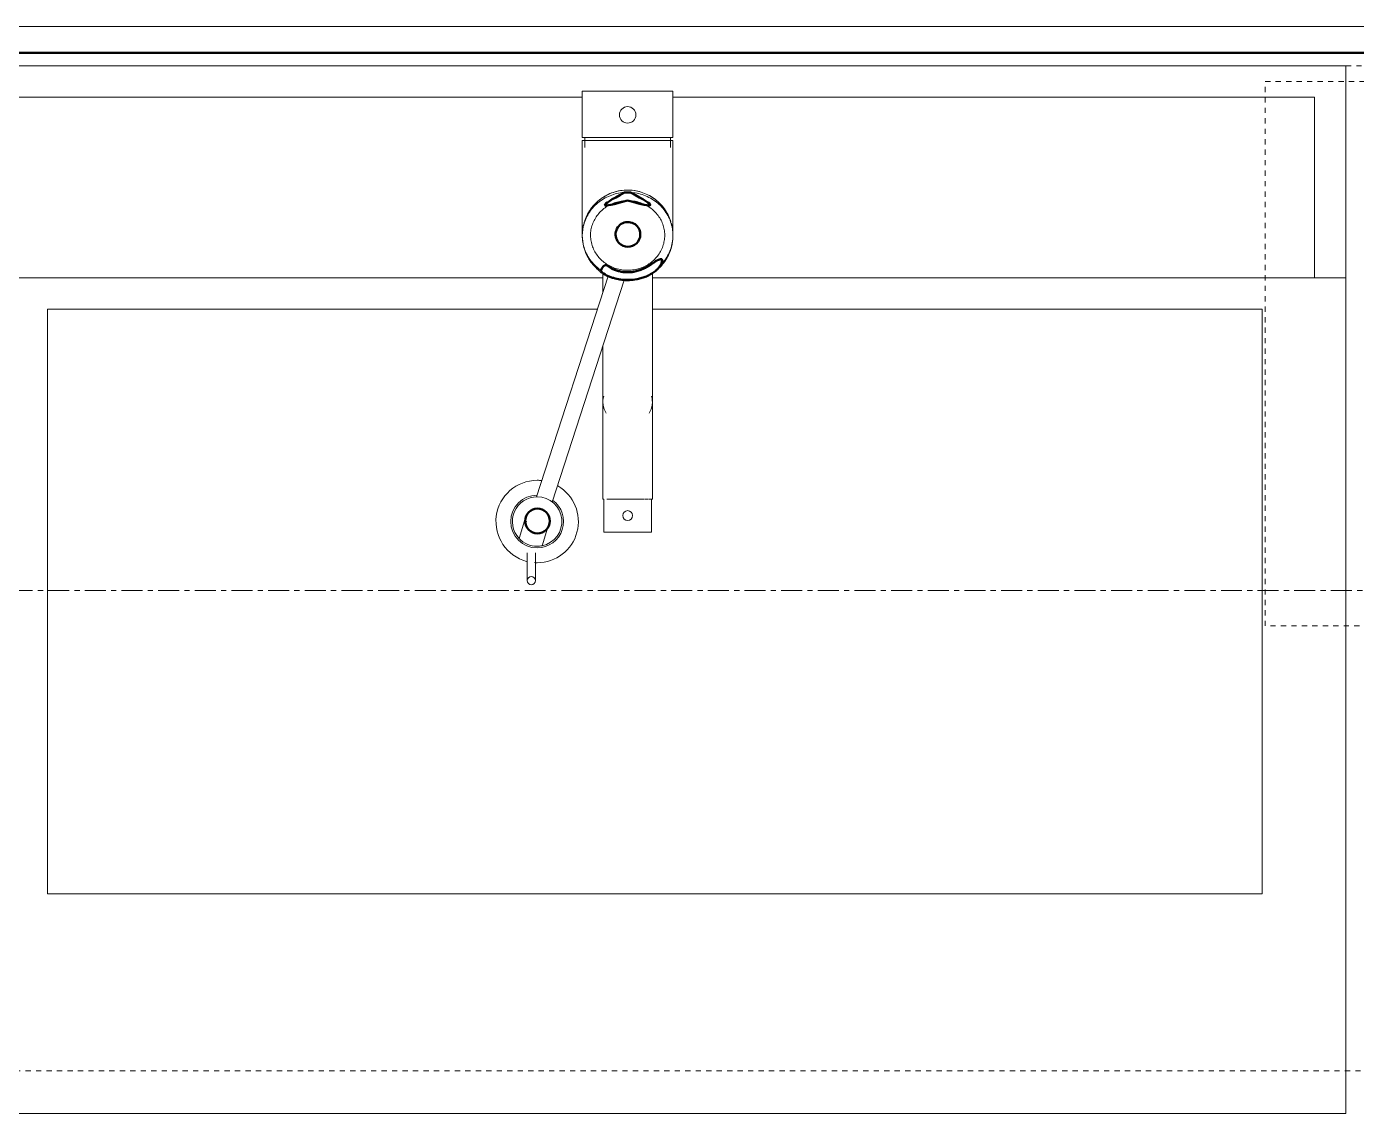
# Model space of a CAD drawing. Header units: inches. Extents: x -4217 to -1814, y 9706 to 12425.
# Drawn here: x -3292.22 to -3260.47, y 10154.71 to 10180.66 of the extents above; entities that cross this region are included whole.
import ezdxf

# ---------------------------------------------------------------- set-up
doc = ezdxf.new("R2010")
doc.units = ezdxf.units.IN
doc.header["$MEASUREMENT"] = 0
doc.linetypes.add('Dash', pattern=[0.25, 0.125, -0.125])
doc.linetypes.add('Grid Line 1_2_', pattern=[0.875, 0.5, -0.125, 0.125, -0.125])
for name, color, linetype, lineweight in [('A-GENM-2', 250, 'Continuous', 9), ('A-GENM-3', 10, 'Continuous', 50), ('A-WALL-3', 10, 'Continuous', 50), ('A-WALL-4', 50, 'Continuous', 13), ('P-SANR-FIXT-2', 250, 'Continuous', 9), ('Q-CASE-3', 250, 'Continuous', 9), ('Q-CASE-4', 250, 'Dash', 9), ('Q-CASE-HDLN-1', 250, 'Dash', 9), ('S-GRID-1', 1, 'Grid Line 1_2_', 9)]:
    doc.layers.add(name, color=color, linetype=linetype, lineweight=lineweight)

msp = doc.modelspace()

# ---------------------------------------------------------------- linework, layer by layer
at = {"layer": 'A-GENM-2'}
for p, q in [((-3278.95641, 10179.11658), (-3278.95641, 10178.01364)), ((-3278.95641, 10179.11658), (-3276.79106, 10179.11658)), ((-3276.79106, 10178.01364), (-3276.79106, 10179.11658)), ((-3276.79106, 10178.01364), (-3278.95641, 10178.01364)), ((-3278.95641, 10177.93548), (-3278.95641, 10175.6717)), ((-3278.95641, 10177.93548), (-3276.79106, 10177.93548)), ((-3278.89736, 10178.01364), (-3278.89736, 10177.77314)), ((-3276.85011, 10177.77314), (-3276.85011, 10178.01364)), ((-3276.79106, 10175.6717), (-3276.79106, 10177.93548)), ((-3278.33578, 10174.70123), (-3280.04897, 10169.42858)), ((-3278.46429, 10174.77184), (-3278.46429, 10174.30573)), ((-3277.28319, 10169.37249), (-3277.28319, 10174.77184)), ((-3279.67521, 10169.30484), (-3277.95481, 10174.5997)), ((-3278.46429, 10173.03993), (-3278.46429, 10169.37249)), ((-3278.46429, 10171.6969), (-3278.46429, 10170.77977)), ((-3277.28319, 10170.77977), (-3277.28319, 10171.6969)), ((-3278.44417, 10169.37249), (-3278.46429, 10169.37249)), ((-3278.4446, 10169.37249), (-3278.4446, 10168.58509)), ((-3278.29132, 10169.37249), (-3278.37055, 10169.37249)), ((-3278.16901, 10169.37249), (-3278.27869, 10169.37249)), ((-3278.02658, 10169.37249), (-3278.15971, 10169.37249)), ((-3278.15917, 10169.37249), (-3278.02682, 10169.37249)), ((-3277.72587, 10169.37249), (-3278.0216, 10169.37249)), ((-3278.02149, 10169.37249), (-3277.72599, 10169.37249)), ((-3277.58776, 10169.37249), (-3277.72089, 10169.37249)), ((-3277.72065, 10169.37249), (-3277.5883, 10169.37249)), ((-3277.46878, 10169.37249), (-3277.57846, 10169.37249)), ((-3277.37692, 10169.37249), (-3277.45615, 10169.37249)), ((-3277.28319, 10169.37249), (-3277.3623, 10169.37249)), ((-3277.30287, 10168.58509), (-3277.30287, 10169.37249)), ((-3280.46593, 10168.4382), (-3280.33364, 10168.85735)), ((-3280.33364, 10168.85735), (-3280.28173, 10168.84096)), ((-3279.7835, 10168.68372), (-3279.91688, 10168.26109)), ((-3277.30287, 10168.58509), (-3278.4446, 10168.58509)), ((-3280.27169, 10168.09311), (-3280.27169, 10167.42797)), ((-3280.07484, 10167.42797), (-3280.07484, 10168.09311))]:
    msp.add_line(p, q, dxfattribs=at)
at = {"layer": 'A-GENM-2', "flags": 128}
for points in [[(-3277.87374, 10176.70075), (-3277.91682, 10176.69994), (-3277.95983, 10176.6975), (-3278.00271, 10176.69343), (-3278.04539, 10176.68774), (-3278.0878, 10176.68044), (-3278.12988, 10176.67155), (-3278.17156, 10176.66106), (-3278.21278, 10176.64901), (-3278.25346, 10176.6354), (-3278.29356, 10176.62026), (-3278.33299, 10176.60361), (-3278.37171, 10176.58547), (-3278.40965, 10176.56587), (-3278.44675, 10176.54485), (-3278.48295, 10176.52242), (-3278.51819, 10176.49863), (-3278.55241, 10176.47352), (-3278.58557, 10176.44711), (-3278.6176, 10176.41946), (-3278.64845, 10176.3906), (-3278.67808, 10176.36057), (-3278.70644, 10176.32943), (-3278.73347, 10176.29723), (-3278.75913, 10176.264), (-3278.78338, 10176.22981), (-3278.80618, 10176.19472), (-3278.82749, 10176.15876), (-3278.84727, 10176.12201), (-3278.8655, 10176.08452), (-3278.88213, 10176.04635), (-3278.89714, 10176.00756), (-3278.9105, 10175.96823), (-3278.9222, 10175.9284), (-3278.9322, 10175.88815), (-3278.94049, 10175.84754), (-3278.94707, 10175.80664), (-3278.95191, 10175.76552), (-3278.955, 10175.72424), (-3278.95635, 10175.68287), (-3278.95641, 10175.6717)], [(-3277.87374, 10176.75438), (-3277.91703, 10176.75351), (-3277.96026, 10176.75091), (-3278.00335, 10176.74659), (-3278.04623, 10176.74055), (-3278.08883, 10176.7328), (-3278.13109, 10176.72334), (-3278.17294, 10176.71221), (-3278.21431, 10176.69941), (-3278.25514, 10176.68497), (-3278.29535, 10176.66891), (-3278.33489, 10176.65125), (-3278.37369, 10176.63203), (-3278.4117, 10176.61127), (-3278.44884, 10176.589), (-3278.48506, 10176.56527), (-3278.52031, 10176.54011), (-3278.55452, 10176.51356), (-3278.58764, 10176.48566), (-3278.61962, 10176.45646), (-3278.6504, 10176.42601), (-3278.67994, 10176.39435), (-3278.7082, 10176.36153), (-3278.73512, 10176.32761), (-3278.76066, 10176.29264), (-3278.78478, 10176.25667), (-3278.80744, 10176.21977), (-3278.82861, 10176.182), (-3278.84825, 10176.1434), (-3278.86634, 10176.10406), (-3278.88283, 10176.06402), (-3278.89772, 10176.02335), (-3278.91096, 10175.98212)], [(-3278.52031, 10176.54011), (-3278.55452, 10176.51356), (-3278.58764, 10176.48566), (-3278.61962, 10176.45646), (-3278.6504, 10176.42601), (-3278.67994, 10176.39435), (-3278.7082, 10176.36153), (-3278.73512, 10176.32761), (-3278.76066, 10176.29264), (-3278.78478, 10176.25667), (-3278.80744, 10176.21977), (-3278.82861, 10176.182), (-3278.84825, 10176.1434), (-3278.86634, 10176.10406), (-3278.88283, 10176.06402)], [(-3278.52031, 10176.54011), (-3278.55452, 10176.51356), (-3278.58764, 10176.48566), (-3278.61962, 10176.45646), (-3278.6504, 10176.42601), (-3278.67994, 10176.39435), (-3278.7082, 10176.36153), (-3278.73512, 10176.32761), (-3278.76066, 10176.29264), (-3278.78478, 10176.25667), (-3278.80744, 10176.21977), (-3278.82861, 10176.182), (-3278.84825, 10176.1434), (-3278.86634, 10176.10406), (-3278.88283, 10176.06402)], [(-3278.52031, 10176.54011), (-3278.55452, 10176.51356), (-3278.58764, 10176.48566), (-3278.61962, 10176.45646), (-3278.6504, 10176.42601), (-3278.67994, 10176.39435), (-3278.7082, 10176.36153), (-3278.73512, 10176.32761), (-3278.76066, 10176.29264), (-3278.78478, 10176.25667), (-3278.80744, 10176.21977), (-3278.82861, 10176.182), (-3278.84825, 10176.1434), (-3278.86634, 10176.10406), (-3278.88283, 10176.06402)], [(-3278.52031, 10176.54011), (-3278.55452, 10176.51356), (-3278.58764, 10176.48566), (-3278.61962, 10176.45646), (-3278.6504, 10176.42601), (-3278.67994, 10176.39435), (-3278.7082, 10176.36153), (-3278.73512, 10176.32761), (-3278.76066, 10176.29264), (-3278.78478, 10176.25667), (-3278.80744, 10176.21977), (-3278.82861, 10176.182), (-3278.84825, 10176.1434), (-3278.86634, 10176.10406), (-3278.88283, 10176.06402)], [(-3278.52031, 10176.54011), (-3278.55452, 10176.51356), (-3278.58764, 10176.48566), (-3278.61962, 10176.45646), (-3278.6504, 10176.42601), (-3278.67994, 10176.39435), (-3278.7082, 10176.36153), (-3278.73512, 10176.32761), (-3278.76066, 10176.29264), (-3278.78478, 10176.25667), (-3278.80744, 10176.21977), (-3278.82861, 10176.182), (-3278.84825, 10176.1434), (-3278.86634, 10176.10406), (-3278.88283, 10176.06402)], [(-3277.87374, 10176.75438), (-3277.91703, 10176.75351), (-3277.96026, 10176.75091), (-3278.00335, 10176.74659), (-3278.04623, 10176.74055), (-3278.08883, 10176.7328), (-3278.13109, 10176.72334), (-3278.17294, 10176.71221), (-3278.21431, 10176.69941), (-3278.25514, 10176.68497), (-3278.29535, 10176.66891), (-3278.33489, 10176.65125), (-3278.37369, 10176.63203), (-3278.4117, 10176.61127), (-3278.44884, 10176.589), (-3278.48506, 10176.56527)], [(-3277.87374, 10176.75438), (-3277.91703, 10176.75351), (-3277.96026, 10176.75091), (-3278.00335, 10176.74659), (-3278.04623, 10176.74055), (-3278.08883, 10176.7328), (-3278.13109, 10176.72334), (-3278.17294, 10176.71221), (-3278.21431, 10176.69941), (-3278.25514, 10176.68497), (-3278.29535, 10176.66891), (-3278.33489, 10176.65125), (-3278.37369, 10176.63203), (-3278.4117, 10176.61127), (-3278.44884, 10176.589), (-3278.48506, 10176.56527)], [(-3277.87374, 10176.75438), (-3277.91703, 10176.75351), (-3277.96026, 10176.75091), (-3278.00335, 10176.74659), (-3278.04623, 10176.74055), (-3278.08883, 10176.7328), (-3278.13109, 10176.72334), (-3278.17294, 10176.71221), (-3278.21431, 10176.69941), (-3278.25514, 10176.68497), (-3278.29535, 10176.66891), (-3278.33489, 10176.65125), (-3278.37369, 10176.63203), (-3278.4117, 10176.61127), (-3278.44884, 10176.589), (-3278.48506, 10176.56527)], [(-3277.87374, 10176.75438), (-3277.91703, 10176.75351), (-3277.96026, 10176.75091), (-3278.00335, 10176.74659), (-3278.04623, 10176.74055), (-3278.08883, 10176.7328), (-3278.13109, 10176.72334), (-3278.17294, 10176.71221), (-3278.21431, 10176.69941), (-3278.25514, 10176.68497), (-3278.29535, 10176.66891), (-3278.33489, 10176.65125), (-3278.37369, 10176.63203), (-3278.4117, 10176.61127), (-3278.44884, 10176.589), (-3278.48506, 10176.56527)], [(-3277.87374, 10176.75438), (-3277.91703, 10176.75351), (-3277.96026, 10176.75091), (-3278.00335, 10176.74659), (-3278.04623, 10176.74055), (-3278.08883, 10176.7328), (-3278.13109, 10176.72334), (-3278.17294, 10176.71221), (-3278.21431, 10176.69941), (-3278.25514, 10176.68497), (-3278.29535, 10176.66891), (-3278.33489, 10176.65125), (-3278.37369, 10176.63203), (-3278.4117, 10176.61127), (-3278.44884, 10176.589), (-3278.48506, 10176.56527)], [(-3276.8424, 10176.00116), (-3276.8564, 10176.04214), (-3276.87203, 10176.08252), (-3276.88926, 10176.12225), (-3276.90807, 10176.16126), (-3276.92842, 10176.19949), (-3276.95028, 10176.23687), (-3276.97362, 10176.27334), (-3276.9984, 10176.30886), (-3277.02458, 10176.34335), (-3277.05211, 10176.37677), (-3277.08097, 10176.40906), (-3277.11109, 10176.44018), (-3277.14243, 10176.47006), (-3277.17494, 10176.49866), (-3277.20857, 10176.52595), (-3277.24326, 10176.55186), (-3277.27896, 10176.57637), (-3277.31562, 10176.59943), (-3277.35316, 10176.62101), (-3277.39154, 10176.64107), (-3277.43069, 10176.65958), (-3277.47055, 10176.6765), (-3277.51105, 10176.69182), (-3277.55214, 10176.70551), (-3277.59374, 10176.71754), (-3277.63578, 10176.7279), (-3277.67821, 10176.73657), (-3277.72095, 10176.74354), (-3277.76393, 10176.74879), (-3277.80709, 10176.75232), (-3277.85036, 10176.75412), (-3277.87374, 10176.75438)], [(-3277.24326, 10176.55186), (-3277.27896, 10176.57637), (-3277.31562, 10176.59943), (-3277.35316, 10176.62101), (-3277.39154, 10176.64107), (-3277.43069, 10176.65958), (-3277.47055, 10176.6765), (-3277.51105, 10176.69182), (-3277.55214, 10176.70551), (-3277.59374, 10176.71754), (-3277.63578, 10176.7279), (-3277.67821, 10176.73657), (-3277.72095, 10176.74354), (-3277.76393, 10176.74879), (-3277.80709, 10176.75232), (-3277.85036, 10176.75412), (-3277.87374, 10176.75438)], [(-3277.24326, 10176.55186), (-3277.27896, 10176.57637), (-3277.31562, 10176.59943), (-3277.35316, 10176.62101), (-3277.39154, 10176.64107), (-3277.43069, 10176.65958), (-3277.47055, 10176.6765), (-3277.51105, 10176.69182), (-3277.55214, 10176.70551), (-3277.59374, 10176.71754), (-3277.63578, 10176.7279), (-3277.67821, 10176.73657), (-3277.72095, 10176.74354), (-3277.76393, 10176.74879), (-3277.80709, 10176.75232), (-3277.85036, 10176.75412), (-3277.87374, 10176.75438)], [(-3277.24326, 10176.55186), (-3277.27896, 10176.57637), (-3277.31562, 10176.59943), (-3277.35316, 10176.62101), (-3277.39154, 10176.64107), (-3277.43069, 10176.65958), (-3277.47055, 10176.6765), (-3277.51105, 10176.69182), (-3277.55214, 10176.70551), (-3277.59374, 10176.71754), (-3277.63578, 10176.7279), (-3277.67821, 10176.73657), (-3277.72095, 10176.74354), (-3277.76393, 10176.74879), (-3277.80709, 10176.75232), (-3277.85036, 10176.75412), (-3277.87374, 10176.75438)], [(-3277.24326, 10176.55186), (-3277.27896, 10176.57637), (-3277.31562, 10176.59943), (-3277.35316, 10176.62101), (-3277.39154, 10176.64107), (-3277.43069, 10176.65958), (-3277.47055, 10176.6765), (-3277.51105, 10176.69182), (-3277.55214, 10176.70551), (-3277.59374, 10176.71754), (-3277.63578, 10176.7279), (-3277.67821, 10176.73657), (-3277.72095, 10176.74354), (-3277.76393, 10176.74879), (-3277.80709, 10176.75232), (-3277.85036, 10176.75412), (-3277.87374, 10176.75438)], [(-3277.24326, 10176.55186), (-3277.27896, 10176.57637), (-3277.31562, 10176.59943), (-3277.35316, 10176.62101), (-3277.39154, 10176.64107), (-3277.43069, 10176.65958), (-3277.47055, 10176.6765), (-3277.51105, 10176.69182), (-3277.55214, 10176.70551), (-3277.59374, 10176.71754), (-3277.63578, 10176.7279), (-3277.67821, 10176.73657), (-3277.72095, 10176.74354), (-3277.76393, 10176.74879), (-3277.80709, 10176.75232), (-3277.85036, 10176.75412), (-3277.87374, 10176.75438)], [(-3276.79106, 10175.6717), (-3276.79193, 10175.71308), (-3276.79456, 10175.75439), (-3276.79893, 10175.79556), (-3276.80503, 10175.83653), (-3276.81287, 10175.87722), (-3276.82241, 10175.91757), (-3276.83365, 10175.95752), (-3276.84656, 10175.997), (-3276.86113, 10176.03594), (-3276.87733, 10176.07428), (-3276.89513, 10176.11196), (-3276.91449, 10176.14892), (-3276.93539, 10176.18509), (-3276.95779, 10176.22043), (-3276.98166, 10176.25487), (-3277.00694, 10176.28836), (-3277.03361, 10176.32085), (-3277.06161, 10176.35228), (-3277.0909, 10176.38261), (-3277.12143, 10176.41179), (-3277.15315, 10176.43977), (-3277.18601, 10176.46652), (-3277.21995, 10176.49199), (-3277.25492, 10176.51613), (-3277.29086, 10176.53893), (-3277.32772, 10176.56034), (-3277.36544, 10176.58032), (-3277.40396, 10176.59886), (-3277.4432, 10176.61591), (-3277.48313, 10176.63146), (-3277.52366, 10176.64549), (-3277.56474, 10176.65796), (-3277.6063, 10176.66887), (-3277.64828, 10176.6782), (-3277.6906, 10176.68593), (-3277.73322, 10176.69205), (-3277.77605, 10176.69656), (-3277.81904, 10176.69944), (-3277.86211, 10176.70069), (-3277.87374, 10176.70075)], [(-3276.8564, 10176.04214), (-3276.87203, 10176.08252), (-3276.88926, 10176.12225), (-3276.90807, 10176.16126), (-3276.92842, 10176.19949), (-3276.95028, 10176.23687), (-3276.97362, 10176.27334), (-3276.9984, 10176.30886), (-3277.02458, 10176.34335), (-3277.05211, 10176.37677), (-3277.08097, 10176.40906), (-3277.11109, 10176.44018), (-3277.14243, 10176.47006), (-3277.17494, 10176.49866), (-3277.20857, 10176.52595)], [(-3276.8564, 10176.04214), (-3276.87203, 10176.08252), (-3276.88926, 10176.12225), (-3276.90807, 10176.16126), (-3276.92842, 10176.19949), (-3276.95028, 10176.23687), (-3276.97362, 10176.27334), (-3276.9984, 10176.30886), (-3277.02458, 10176.34335), (-3277.05211, 10176.37677), (-3277.08097, 10176.40906), (-3277.11109, 10176.44018), (-3277.14243, 10176.47006), (-3277.17494, 10176.49866), (-3277.20857, 10176.52595)], [(-3276.8564, 10176.04214), (-3276.87203, 10176.08252), (-3276.88926, 10176.12225), (-3276.90807, 10176.16126), (-3276.92842, 10176.19949), (-3276.95028, 10176.23687), (-3276.97362, 10176.27334), (-3276.9984, 10176.30886), (-3277.02458, 10176.34335), (-3277.05211, 10176.37677), (-3277.08097, 10176.40906), (-3277.11109, 10176.44018), (-3277.14243, 10176.47006), (-3277.17494, 10176.49866), (-3277.20857, 10176.52595)], [(-3276.8564, 10176.04214), (-3276.87203, 10176.08252), (-3276.88926, 10176.12225), (-3276.90807, 10176.16126), (-3276.92842, 10176.19949), (-3276.95028, 10176.23687), (-3276.97362, 10176.27334), (-3276.9984, 10176.30886), (-3277.02458, 10176.34335), (-3277.05211, 10176.37677), (-3277.08097, 10176.40906), (-3277.11109, 10176.44018), (-3277.14243, 10176.47006), (-3277.17494, 10176.49866), (-3277.20857, 10176.52595)], [(-3276.8564, 10176.04214), (-3276.87203, 10176.08252), (-3276.88926, 10176.12225), (-3276.90807, 10176.16126), (-3276.92842, 10176.19949), (-3276.95028, 10176.23687), (-3276.97362, 10176.27334), (-3276.9984, 10176.30886), (-3277.02458, 10176.34335), (-3277.05211, 10176.37677), (-3277.08097, 10176.40906), (-3277.11109, 10176.44018), (-3277.14243, 10176.47006), (-3277.17494, 10176.49866), (-3277.20857, 10176.52595)], [(-3278.75956, 10175.6717), (-3278.75886, 10175.70475), (-3278.75677, 10175.73775), (-3278.75328, 10175.77066), (-3278.74839, 10175.80341), (-3278.74213, 10175.83595), (-3278.73449, 10175.86825), (-3278.72549, 10175.90025), (-3278.71514, 10175.93189), (-3278.70345, 10175.96313), (-3278.69044, 10175.99393), (-3278.67613, 10176.02422), (-3278.66054, 10176.05397), (-3278.6437, 10176.08313), (-3278.62562, 10176.11164), (-3278.60633, 10176.13947), (-3278.58587, 10176.16657), (-3278.56426, 10176.1929), (-3278.54154, 10176.21841), (-3278.51774, 10176.24305), (-3278.4929, 10176.2668), (-3278.46705, 10176.2896), (-3278.44024, 10176.31142), (-3278.41251, 10176.33223), (-3278.3839, 10176.35199), (-3278.35445, 10176.37066), (-3278.32422, 10176.38822), (-3278.29325, 10176.40463), (-3278.2616, 10176.41986), (-3278.22931, 10176.43389), (-3278.19643, 10176.4467), (-3278.16302, 10176.45826), (-3278.12914, 10176.46855), (-3278.09483, 10176.47755), (-3278.06016, 10176.48526), (-3278.02519, 10176.49165), (-3277.98996, 10176.49671), (-3277.95454, 10176.50043), (-3277.91899, 10176.50282), (-3277.88336, 10176.50385), (-3277.87374, 10176.5039)], [(-3277.87374, 10176.5039), (-3277.8381, 10176.50323), (-3277.80252, 10176.50121), (-3277.76706, 10176.49784), (-3277.73177, 10176.49314), (-3277.69672, 10176.48711), (-3277.66197, 10176.47976), (-3277.62756, 10176.47111), (-3277.59355, 10176.46116), (-3277.56001, 10176.44994), (-3277.52699, 10176.43747), (-3277.49453, 10176.42377), (-3277.4627, 10176.40886), (-3277.43154, 10176.39276), (-3277.40111, 10176.37551), (-3277.37144, 10176.35714), (-3277.3426, 10176.33767), (-3277.31463, 10176.31714), (-3277.28757, 10176.29559), (-3277.26145, 10176.27305), (-3277.23634, 10176.24955), (-3277.21225, 10176.22514), (-3277.18923, 10176.19987), (-3277.16732, 10176.17376), (-3277.14655, 10176.14686), (-3277.12694, 10176.11923), (-3277.10854, 10176.09089), (-3277.09135, 10176.0619), (-3277.07542, 10176.03231), (-3277.06077, 10176.00215), (-3277.04741, 10175.97149), (-3277.03536, 10175.94036), (-3277.02464, 10175.90882), (-3277.01528, 10175.87692), (-3277.00727, 10175.8447), (-3277.00063, 10175.81221), (-3276.99538, 10175.77951), (-3276.99151, 10175.74665), (-3276.98904, 10175.71367), (-3276.98796, 10175.68062), (-3276.98791, 10175.6717)], [(-3278.92254, 10175.94039), (-3278.93245, 10175.89824), (-3278.94066, 10175.85572), (-3278.94717, 10175.81291), (-3278.95195, 10175.76987), (-3278.95502, 10175.72667), (-3278.95635, 10175.68339), (-3278.95595, 10175.64009), (-3278.95382, 10175.59683), (-3278.94996, 10175.5537), (-3278.94439, 10175.51076), (-3278.93709, 10175.46807), (-3278.9281, 10175.42571), (-3278.91742, 10175.38375), (-3278.90507, 10175.34224), (-3278.89107, 10175.30126), (-3278.87544, 10175.26088), (-3278.85821, 10175.22115), (-3278.83941, 10175.18214), (-3278.81906, 10175.14391), (-3278.7972, 10175.10653), (-3278.77386, 10175.07006), (-3278.74908, 10175.03454), (-3278.7229, 10175.00005), (-3278.69536, 10174.96663), (-3278.66651, 10174.93434), (-3278.63639, 10174.90322), (-3278.60505, 10174.87334), (-3278.57253, 10174.84473), (-3278.53891, 10174.81745)], [(-3278.92254, 10175.94039), (-3278.93245, 10175.89824), (-3278.94066, 10175.85572), (-3278.94717, 10175.81291), (-3278.95195, 10175.76987), (-3278.95502, 10175.72667), (-3278.95635, 10175.68339), (-3278.95595, 10175.64009), (-3278.95382, 10175.59683), (-3278.94996, 10175.5537), (-3278.94439, 10175.51076), (-3278.93709, 10175.46807), (-3278.9281, 10175.42571), (-3278.91742, 10175.38375), (-3278.90507, 10175.34224)], [(-3278.92254, 10175.94039), (-3278.93245, 10175.89824), (-3278.94066, 10175.85572), (-3278.94717, 10175.81291), (-3278.95195, 10175.76987), (-3278.95502, 10175.72667), (-3278.95635, 10175.68339), (-3278.95595, 10175.64009), (-3278.95382, 10175.59683), (-3278.94996, 10175.5537), (-3278.94439, 10175.51076), (-3278.93709, 10175.46807), (-3278.9281, 10175.42571), (-3278.91742, 10175.38375), (-3278.90507, 10175.34224)], [(-3278.92254, 10175.94039), (-3278.93245, 10175.89824), (-3278.94066, 10175.85572), (-3278.94717, 10175.81291), (-3278.95195, 10175.76987), (-3278.95502, 10175.72667), (-3278.95635, 10175.68339), (-3278.95595, 10175.64009), (-3278.95382, 10175.59683), (-3278.94996, 10175.5537), (-3278.94439, 10175.51076), (-3278.93709, 10175.46807), (-3278.9281, 10175.42571), (-3278.91742, 10175.38375), (-3278.90507, 10175.34224)], [(-3278.92254, 10175.94039), (-3278.93245, 10175.89824), (-3278.94066, 10175.85572), (-3278.94717, 10175.81291), (-3278.95195, 10175.76987), (-3278.95502, 10175.72667), (-3278.95635, 10175.68339), (-3278.95595, 10175.64009), (-3278.95382, 10175.59683), (-3278.94996, 10175.5537), (-3278.94439, 10175.51076), (-3278.93709, 10175.46807), (-3278.9281, 10175.42571), (-3278.91742, 10175.38375), (-3278.90507, 10175.34224)], [(-3278.92254, 10175.94039), (-3278.93245, 10175.89824), (-3278.94066, 10175.85572), (-3278.94717, 10175.81291), (-3278.95195, 10175.76987), (-3278.95502, 10175.72667), (-3278.95635, 10175.68339), (-3278.95595, 10175.64009), (-3278.95382, 10175.59683), (-3278.94996, 10175.5537), (-3278.94439, 10175.51076), (-3278.93709, 10175.46807), (-3278.9281, 10175.42571), (-3278.91742, 10175.38375), (-3278.90507, 10175.34224)], [(-3276.84976, 10175.32005), (-3276.83651, 10175.36128), (-3276.82493, 10175.40301), (-3276.81503, 10175.44516), (-3276.80681, 10175.48768), (-3276.80031, 10175.53049), (-3276.79552, 10175.57353), (-3276.79246, 10175.61673), (-3276.79112, 10175.66001), (-3276.79152, 10175.70331), (-3276.79365, 10175.74656), (-3276.79751, 10175.7897), (-3276.80309, 10175.83264), (-3276.81038, 10175.87533), (-3276.81937, 10175.91769), (-3276.83005, 10175.95965)], [(-3276.83651, 10175.36128), (-3276.82493, 10175.40301), (-3276.81503, 10175.44516), (-3276.80681, 10175.48768), (-3276.80031, 10175.53049), (-3276.79552, 10175.57353), (-3276.79246, 10175.61673), (-3276.79112, 10175.66001), (-3276.79152, 10175.70331), (-3276.79365, 10175.74656), (-3276.79751, 10175.7897), (-3276.80309, 10175.83264), (-3276.81038, 10175.87533), (-3276.81937, 10175.91769), (-3276.83005, 10175.95965)], [(-3276.83651, 10175.36128), (-3276.82493, 10175.40301), (-3276.81503, 10175.44516), (-3276.80681, 10175.48768), (-3276.80031, 10175.53049), (-3276.79552, 10175.57353), (-3276.79246, 10175.61673), (-3276.79112, 10175.66001), (-3276.79152, 10175.70331), (-3276.79365, 10175.74656), (-3276.79751, 10175.7897), (-3276.80309, 10175.83264), (-3276.81038, 10175.87533), (-3276.81937, 10175.91769), (-3276.83005, 10175.95965)], [(-3276.83651, 10175.36128), (-3276.82493, 10175.40301), (-3276.81503, 10175.44516), (-3276.80681, 10175.48768), (-3276.80031, 10175.53049), (-3276.79552, 10175.57353), (-3276.79246, 10175.61673), (-3276.79112, 10175.66001), (-3276.79152, 10175.70331), (-3276.79365, 10175.74656), (-3276.79751, 10175.7897), (-3276.80309, 10175.83264), (-3276.81038, 10175.87533), (-3276.81937, 10175.91769), (-3276.83005, 10175.95965)], [(-3276.83651, 10175.36128), (-3276.82493, 10175.40301), (-3276.81503, 10175.44516), (-3276.80681, 10175.48768), (-3276.80031, 10175.53049), (-3276.79552, 10175.57353), (-3276.79246, 10175.61673), (-3276.79112, 10175.66001), (-3276.79152, 10175.70331), (-3276.79365, 10175.74656), (-3276.79751, 10175.7897), (-3276.80309, 10175.83264), (-3276.81038, 10175.87533), (-3276.81937, 10175.91769), (-3276.83005, 10175.95965)], [(-3276.83651, 10175.36128), (-3276.82493, 10175.40301), (-3276.81503, 10175.44516), (-3276.80681, 10175.48768), (-3276.80031, 10175.53049), (-3276.79552, 10175.57353), (-3276.79246, 10175.61673), (-3276.79112, 10175.66001), (-3276.79152, 10175.70331), (-3276.79365, 10175.74656), (-3276.79751, 10175.7897), (-3276.80309, 10175.83264), (-3276.81038, 10175.87533), (-3276.81937, 10175.91769), (-3276.83005, 10175.95965)], [(-3278.95641, 10175.6717), (-3278.95554, 10175.63032), (-3278.95291, 10175.58901), (-3278.94855, 10175.54784), (-3278.94244, 10175.50687), (-3278.93461, 10175.46618), (-3278.92506, 10175.42583), (-3278.91382, 10175.38588), (-3278.90091, 10175.3464), (-3278.88634, 10175.30746), (-3278.87014, 10175.26912), (-3278.85235, 10175.23144), (-3278.83298, 10175.19448), (-3278.81208, 10175.15831), (-3278.78968, 10175.12297), (-3278.76582, 10175.08853), (-3278.74053, 10175.05504), (-3278.71386, 10175.02255), (-3278.68586, 10174.99112), (-3278.65657, 10174.96079), (-3278.62604, 10174.93161), (-3278.59432, 10174.90363), (-3278.56147, 10174.87688), (-3278.52753, 10174.85141), (-3278.49255, 10174.82726)], [(-3277.87374, 10174.8395), (-3277.90937, 10174.84017), (-3277.94495, 10174.84219), (-3277.98041, 10174.84556), (-3278.0157, 10174.85026), (-3278.05075, 10174.85629), (-3278.08551, 10174.86364), (-3278.11992, 10174.87229), (-3278.15392, 10174.88224), (-3278.18746, 10174.89345), (-3278.22049, 10174.90593), (-3278.25294, 10174.91963), (-3278.28478, 10174.93454), (-3278.31593, 10174.95064), (-3278.34637, 10174.96789), (-3278.37603, 10174.98626), (-3278.40487, 10175.00573), (-3278.43284, 10175.02626), (-3278.45991, 10175.04781), (-3278.48602, 10175.07035), (-3278.51114, 10175.09385), (-3278.53522, 10175.11825), (-3278.55824, 10175.14353), (-3278.58015, 10175.16964), (-3278.60093, 10175.19654), (-3278.62053, 10175.22417), (-3278.63894, 10175.25251), (-3278.65612, 10175.2815), (-3278.67205, 10175.31109), (-3278.68671, 10175.34125), (-3278.70007, 10175.37191), (-3278.71211, 10175.40304), (-3278.72283, 10175.43458), (-3278.7322, 10175.46648), (-3278.7402, 10175.4987), (-3278.74684, 10175.53119), (-3278.7521, 10175.56389), (-3278.75596, 10175.59675), (-3278.75844, 10175.62973), (-3278.75951, 10175.66278), (-3278.75956, 10175.6717)], [(-3276.98791, 10175.6717), (-3276.98861, 10175.63865), (-3276.99071, 10175.60564), (-3276.9942, 10175.57274), (-3276.99908, 10175.53999), (-3277.00534, 10175.50744), (-3277.01298, 10175.47515), (-3277.02198, 10175.44315), (-3277.03234, 10175.41151), (-3277.04402, 10175.38027), (-3277.05703, 10175.34947), (-3277.07134, 10175.31918), (-3277.08693, 10175.28943), (-3277.10378, 10175.26027), (-3277.12185, 10175.23175), (-3277.14114, 10175.20392), (-3277.1616, 10175.17682), (-3277.18321, 10175.1505), (-3277.20593, 10175.12499), (-3277.22973, 10175.10035), (-3277.25457, 10175.0766), (-3277.28042, 10175.0538), (-3277.30723, 10175.03197), (-3277.33497, 10175.01117), (-3277.36358, 10174.99141), (-3277.39302, 10174.97274), (-3277.42325, 10174.95518), (-3277.45422, 10174.93877), (-3277.48588, 10174.92354), (-3277.51817, 10174.90951), (-3277.55104, 10174.8967), (-3277.58445, 10174.88514), (-3277.61834, 10174.87485), (-3277.65264, 10174.86584), (-3277.68731, 10174.85814), (-3277.72229, 10174.85175), (-3277.75752, 10174.84669), (-3277.79293, 10174.84297), (-3277.82849, 10174.84058), (-3277.86412, 10174.83955), (-3277.87374, 10174.8395)], [(-3277.06939, 10174.98282), (-3277.04104, 10175.01396), (-3277.01401, 10175.04617), (-3276.98834, 10175.0794), (-3276.96409, 10175.11358), (-3276.94129, 10175.14868), (-3276.91998, 10175.18464), (-3276.9002, 10175.22139), (-3276.88198, 10175.25888), (-3276.86535, 10175.29705), (-3276.85033, 10175.33583), (-3276.83697, 10175.37517), (-3276.82528, 10175.415), (-3276.81527, 10175.45525), (-3276.80698, 10175.49586), (-3276.80041, 10175.53676), (-3276.79557, 10175.57788), (-3276.79247, 10175.61916), (-3276.79112, 10175.66053), (-3276.79106, 10175.6717)], [(-3278.89107, 10175.30126), (-3278.87544, 10175.26088), (-3278.85821, 10175.22115), (-3278.83941, 10175.18214), (-3278.81906, 10175.14391), (-3278.7972, 10175.10653), (-3278.77386, 10175.07006), (-3278.74908, 10175.03454), (-3278.7229, 10175.00005), (-3278.69536, 10174.96663), (-3278.66651, 10174.93434), (-3278.63639, 10174.90322), (-3278.60505, 10174.87334), (-3278.57253, 10174.84473), (-3278.53891, 10174.81745)], [(-3278.89107, 10175.30126), (-3278.87544, 10175.26088), (-3278.85821, 10175.22115), (-3278.83941, 10175.18214), (-3278.81906, 10175.14391), (-3278.7972, 10175.10653), (-3278.77386, 10175.07006), (-3278.74908, 10175.03454), (-3278.7229, 10175.00005), (-3278.69536, 10174.96663), (-3278.66651, 10174.93434), (-3278.63639, 10174.90322), (-3278.60505, 10174.87334), (-3278.57253, 10174.84473), (-3278.53891, 10174.81745)], [(-3278.89107, 10175.30126), (-3278.87544, 10175.26088), (-3278.85821, 10175.22115), (-3278.83941, 10175.18214), (-3278.81906, 10175.14391), (-3278.7972, 10175.10653), (-3278.77386, 10175.07006), (-3278.74908, 10175.03454), (-3278.7229, 10175.00005), (-3278.69536, 10174.96663), (-3278.66651, 10174.93434), (-3278.63639, 10174.90322), (-3278.60505, 10174.87334), (-3278.57253, 10174.84473), (-3278.53891, 10174.81745)], [(-3278.89107, 10175.30126), (-3278.87544, 10175.26088), (-3278.85821, 10175.22115), (-3278.83941, 10175.18214), (-3278.81906, 10175.14391), (-3278.7972, 10175.10653), (-3278.77386, 10175.07006), (-3278.74908, 10175.03454), (-3278.7229, 10175.00005), (-3278.69536, 10174.96663), (-3278.66651, 10174.93434), (-3278.63639, 10174.90322), (-3278.60505, 10174.87334), (-3278.57253, 10174.84473), (-3278.53891, 10174.81745)], [(-3278.89107, 10175.30126), (-3278.87544, 10175.26088), (-3278.85821, 10175.22115), (-3278.83941, 10175.18214), (-3278.81906, 10175.14391), (-3278.7972, 10175.10653), (-3278.77386, 10175.07006), (-3278.74908, 10175.03454), (-3278.7229, 10175.00005), (-3278.69536, 10174.96663), (-3278.66651, 10174.93434), (-3278.63639, 10174.90322), (-3278.60505, 10174.87334), (-3278.57253, 10174.84473), (-3278.53891, 10174.81745)], [(-3277.12786, 10174.88694), (-3277.09707, 10174.91739), (-3277.06753, 10174.94905), (-3277.03928, 10174.98187), (-3277.01236, 10175.01579), (-3276.98682, 10175.05076), (-3276.9627, 10175.08673), (-3276.94003, 10175.12363), (-3276.91886, 10175.1614), (-3276.89922, 10175.2), (-3276.88113, 10175.23934), (-3276.86464, 10175.27938)], [(-3277.12786, 10174.88694), (-3277.09707, 10174.91739), (-3277.06753, 10174.94905), (-3277.03928, 10174.98187), (-3277.01236, 10175.01579), (-3276.98682, 10175.05076), (-3276.9627, 10175.08673), (-3276.94003, 10175.12363), (-3276.91886, 10175.1614), (-3276.89922, 10175.2), (-3276.88113, 10175.23934), (-3276.86464, 10175.27938)], [(-3277.12786, 10174.88694), (-3277.09707, 10174.91739), (-3277.06753, 10174.94905), (-3277.03928, 10174.98187), (-3277.01236, 10175.01579), (-3276.98682, 10175.05076), (-3276.9627, 10175.08673), (-3276.94003, 10175.12363), (-3276.91886, 10175.1614), (-3276.89922, 10175.2), (-3276.88113, 10175.23934), (-3276.86464, 10175.27938)], [(-3277.12786, 10174.88694), (-3277.09707, 10174.91739), (-3277.06753, 10174.94905), (-3277.03928, 10174.98187), (-3277.01236, 10175.01579), (-3276.98682, 10175.05076), (-3276.9627, 10175.08673), (-3276.94003, 10175.12363), (-3276.91886, 10175.1614), (-3276.89922, 10175.2), (-3276.88113, 10175.23934), (-3276.86464, 10175.27938)], [(-3277.12786, 10174.88694), (-3277.09707, 10174.91739), (-3277.06753, 10174.94905), (-3277.03928, 10174.98187), (-3277.01236, 10175.01579), (-3276.98682, 10175.05076), (-3276.9627, 10175.08673), (-3276.94003, 10175.12363), (-3276.91886, 10175.1614), (-3276.89922, 10175.2), (-3276.88113, 10175.23934), (-3276.86464, 10175.27938)], [(-3277.12786, 10174.88694), (-3277.09707, 10174.91739), (-3277.06753, 10174.94905), (-3277.03928, 10174.98187), (-3277.01236, 10175.01579), (-3276.98682, 10175.05076), (-3276.9627, 10175.08673), (-3276.94003, 10175.12363), (-3276.91886, 10175.1614), (-3276.89922, 10175.2), (-3276.88113, 10175.23934), (-3276.86464, 10175.27938)], [(-3277.87374, 10174.79811), (-3277.90937, 10174.79879), (-3277.94495, 10174.80081), (-3277.98041, 10174.80417), (-3278.0157, 10174.80887), (-3278.05075, 10174.8149), (-3278.08551, 10174.82225), (-3278.11992, 10174.83091), (-3278.15392, 10174.84085), (-3278.18746, 10174.85207), (-3278.22049, 10174.86454), (-3278.25294, 10174.87825), (-3278.28478, 10174.89316), (-3278.31593, 10174.90926), (-3278.34637, 10174.9265), (-3278.37036, 10174.94124)], [(-3278.38076, 10174.72105), (-3278.34222, 10174.70257), (-3278.30295, 10174.68556), (-3278.263, 10174.67006), (-3278.22245, 10174.65609), (-3278.18135, 10174.64366), (-3278.13978, 10174.63281), (-3278.09779, 10174.62353), (-3278.05545, 10174.61586), (-3278.01283, 10174.60979), (-3277.96999, 10174.60534), (-3277.927, 10174.60251), (-3277.88393, 10174.60131), (-3277.87374, 10174.60126)], [(-3278.31678, 10174.68382), (-3278.27692, 10174.6669), (-3278.23642, 10174.65158), (-3278.19534, 10174.63789), (-3278.15374, 10174.62586), (-3278.11169, 10174.6155), (-3278.06926, 10174.60682), (-3278.02652, 10174.59986), (-3277.98354, 10174.5946), (-3277.94038, 10174.59108), (-3277.89711, 10174.58927), (-3277.87374, 10174.58902)], [(-3278.31678, 10174.68382), (-3278.27692, 10174.6669), (-3278.23642, 10174.65158), (-3278.19534, 10174.63789), (-3278.15374, 10174.62586), (-3278.11169, 10174.6155), (-3278.06926, 10174.60682), (-3278.02652, 10174.59986), (-3277.98354, 10174.5946), (-3277.94038, 10174.59108), (-3277.89711, 10174.58927), (-3277.87374, 10174.58902)], [(-3278.31678, 10174.68382), (-3278.27692, 10174.6669), (-3278.23642, 10174.65158), (-3278.19534, 10174.63789), (-3278.15374, 10174.62586), (-3278.11169, 10174.6155), (-3278.06926, 10174.60682), (-3278.02652, 10174.59986), (-3277.98354, 10174.5946), (-3277.94038, 10174.59108), (-3277.89711, 10174.58927), (-3277.87374, 10174.58902)], [(-3278.31678, 10174.68382), (-3278.27692, 10174.6669), (-3278.23642, 10174.65158), (-3278.19534, 10174.63789), (-3278.15374, 10174.62586), (-3278.11169, 10174.6155), (-3278.06926, 10174.60682), (-3278.02652, 10174.59986), (-3277.98354, 10174.5946), (-3277.94038, 10174.59108), (-3277.89711, 10174.58927), (-3277.87374, 10174.58902)], [(-3278.31678, 10174.68382), (-3278.27692, 10174.6669), (-3278.23642, 10174.65158), (-3278.19534, 10174.63789), (-3278.15374, 10174.62586), (-3278.11169, 10174.6155), (-3278.06926, 10174.60682), (-3278.02652, 10174.59986), (-3277.98354, 10174.5946), (-3277.94038, 10174.59108), (-3277.89711, 10174.58927), (-3277.87374, 10174.58902)], [(-3278.31678, 10174.68382), (-3278.27692, 10174.6669), (-3278.23642, 10174.65158), (-3278.19534, 10174.63789), (-3278.15374, 10174.62586), (-3278.11169, 10174.6155), (-3278.06926, 10174.60682), (-3278.02652, 10174.59986), (-3277.98354, 10174.5946), (-3277.94038, 10174.59108), (-3277.89711, 10174.58927), (-3277.87374, 10174.58902)], [(-3277.45523, 10174.89688), (-3277.48691, 10174.88168), (-3277.51922, 10174.86769), (-3277.55212, 10174.85492), (-3277.58554, 10174.8434), (-3277.61944, 10174.83316), (-3277.65376, 10174.82419), (-3277.68844, 10174.81653), (-3277.72342, 10174.81019), (-3277.75866, 10174.80517), (-3277.79408, 10174.80149), (-3277.82964, 10174.79915), (-3277.86527, 10174.79815), (-3277.87374, 10174.79811)], [(-3277.87374, 10174.58902), (-3277.83044, 10174.58989), (-3277.78721, 10174.59248), (-3277.74413, 10174.59681), (-3277.70125, 10174.60285), (-3277.65864, 10174.6106), (-3277.61638, 10174.62005), (-3277.57453, 10174.63119), (-3277.53316, 10174.64398), (-3277.49234, 10174.65843), (-3277.45212, 10174.67449), (-3277.41258, 10174.69215), (-3277.37378, 10174.71137), (-3277.33578, 10174.73213), (-3277.29863, 10174.7544), (-3277.26241, 10174.77813)], [(-3277.87374, 10174.58902), (-3277.83044, 10174.58989), (-3277.78721, 10174.59248), (-3277.74413, 10174.59681), (-3277.70125, 10174.60285), (-3277.65864, 10174.6106), (-3277.61638, 10174.62005), (-3277.57453, 10174.63119), (-3277.53316, 10174.64398), (-3277.49234, 10174.65843), (-3277.45212, 10174.67449), (-3277.41258, 10174.69215), (-3277.37378, 10174.71137), (-3277.33578, 10174.73213), (-3277.29863, 10174.7544), (-3277.26241, 10174.77813)], [(-3277.87374, 10174.58902), (-3277.83044, 10174.58989), (-3277.78721, 10174.59248), (-3277.74413, 10174.59681), (-3277.70125, 10174.60285), (-3277.65864, 10174.6106), (-3277.61638, 10174.62005), (-3277.57453, 10174.63119), (-3277.53316, 10174.64398), (-3277.49234, 10174.65843), (-3277.45212, 10174.67449), (-3277.41258, 10174.69215), (-3277.37378, 10174.71137), (-3277.33578, 10174.73213), (-3277.29863, 10174.7544), (-3277.26241, 10174.77813)], [(-3277.87374, 10174.58902), (-3277.83044, 10174.58989), (-3277.78721, 10174.59248), (-3277.74413, 10174.59681), (-3277.70125, 10174.60285), (-3277.65864, 10174.6106), (-3277.61638, 10174.62005), (-3277.57453, 10174.63119), (-3277.53316, 10174.64398), (-3277.49234, 10174.65843), (-3277.45212, 10174.67449), (-3277.41258, 10174.69215), (-3277.37378, 10174.71137), (-3277.33578, 10174.73213), (-3277.29863, 10174.7544), (-3277.26241, 10174.77813)], [(-3277.87374, 10174.58902), (-3277.83044, 10174.58989), (-3277.78721, 10174.59248), (-3277.74413, 10174.59681), (-3277.70125, 10174.60285), (-3277.65864, 10174.6106), (-3277.61638, 10174.62005), (-3277.57453, 10174.63119), (-3277.53316, 10174.64398), (-3277.49234, 10174.65843), (-3277.45212, 10174.67449), (-3277.41258, 10174.69215), (-3277.37378, 10174.71137), (-3277.33578, 10174.73213), (-3277.29863, 10174.7544), (-3277.26241, 10174.77813)], [(-3277.87374, 10174.58902), (-3277.83044, 10174.58989), (-3277.78721, 10174.59248), (-3277.74413, 10174.59681), (-3277.70125, 10174.60285), (-3277.65864, 10174.6106), (-3277.61638, 10174.62005), (-3277.57453, 10174.63119), (-3277.53316, 10174.64398), (-3277.49234, 10174.65843), (-3277.45212, 10174.67449), (-3277.41258, 10174.69215), (-3277.37378, 10174.71137), (-3277.33578, 10174.73213), (-3277.29863, 10174.7544), (-3277.26241, 10174.77813)], [(-3277.87374, 10174.60126), (-3277.83066, 10174.60208), (-3277.78764, 10174.60452), (-3277.74476, 10174.60859), (-3277.70208, 10174.61428), (-3277.65967, 10174.62157), (-3277.61759, 10174.63047), (-3277.57591, 10174.64095), (-3277.53469, 10174.65301), (-3277.49401, 10174.66662), (-3277.45392, 10174.68176), (-3277.41448, 10174.69841), (-3277.37576, 10174.71655), (-3277.36687, 10174.72097)]]:
    msp.add_lwpolyline(points, dxfattribs=at)
at = {"layer": 'A-GENM-2'}
for centre, radius, start, end in [((-3277.87374, 10178.55013), 0.19685, 90, 270), ((-3277.87374, 10178.55013), 0.19685, 270, 90), ((-3277.87374, 10175.6717), 1.08268, 127.58894, 160.645249), ((-3277.87374, 10175.6717), 1.08268, 90, 124.452384), ((-3277.87374, 10175.6717), 1.08268, 54.814225, 90), ((-3277.87374, 10175.6717), 1.08268, 19.152422, 52.41106), ((-3277.87374, 10175.6717), 1.08268, 165, 195), ((-3277.87374, 10175.6717), 1.08268, 345, 15), ((-3277.87374, 10175.6717), 1.08268, 199.152422, 232.41106), ((-3277.87374, 10175.6717), 1.08268, 309.219912, 340.645249), ((-3277.87374, 10175.6717), 1.08268, 235.61839, 270), ((-3277.87374, 10175.6717), 1.08268, 270, 304.663315), ((-3280.03321, 10168.84007), 0.98425, 90, 255), ((-3280.03321, 10168.84007), 0.98425, 83.129105, 90), ((-3280.03321, 10168.84007), 0.98425, 270, 60), ((-3280.03321, 10168.84007), 0.62992, 90, 270), ((-3280.03321, 10168.84007), 0.59055, 90, 222.883465), ((-3280.03321, 10168.84007), 0.59055, 281.360294, 90), ((-3280.03321, 10168.84007), 0.62992, 270, 54.273778), ((-3277.87374, 10168.98226), 0.11811, 90, 270), ((-3277.87374, 10168.98226), 0.11811, 270, 90), ((-3280.03321, 10168.84007), 0.59055, 222.883465, 270), ((-3280.03321, 10168.84007), 0.59055, 270, 281.360294), ((-3280.03321, 10168.84007), 0.98425, 266.37544, 270)]:
    msp.add_arc(centre, radius, start, end, dxfattribs=at)
for centre, major_axis, ratio, start_param, end_param in [((-3277.87374, 10171.6969), (-0.59055, 0), 0.90630779, 6.02138592, 6.80678408), ((-3277.87374, 10171.6969), (-0.59055, 0), 0.90630779, 2.61799388, 3.40339204), ((-3280.17327, 10167.42797), (-0.09843, 0), 0.98480775, 4.71238898, 7.85398163), ((-3280.17327, 10167.42797), (-0.09843, 0), 0.98480775, 1.57079633, 4.71238898)]:
    msp.add_ellipse(centre, major_axis=major_axis, ratio=ratio, start_param=start_param, end_param=end_param, dxfattribs=at)
at = {"layer": 'A-GENM-3'}
for centre, start, end in [((-3277.86618, 10175.69564), 54.968118, 234.968118), ((-3277.86618, 10175.69564), 234.968118, 54.968118), ((-3280.02602, 10168.85216), 90, 270), ((-3280.02602, 10168.85216), 270, 90)]:
    msp.add_arc(centre, 0.29528, start, end, dxfattribs=at)
for points in [[(-3277.94521, 10176.69316), (-3278.2706, 10176.52589), (-3278.58407, 10176.32793), (-3278.22295, 10176.40312), (-3277.87374, 10176.509)], [(-3277.87374, 10176.69539), (-3277.88566, 10176.69552), (-3277.90951, 10176.69528), (-3277.93331, 10176.69403), (-3277.94521, 10176.69316)], [(-3277.80226, 10176.69316), (-3277.81416, 10176.69403), (-3277.83797, 10176.69528), (-3277.86181, 10176.69552), (-3277.87374, 10176.69539)], [(-3277.87374, 10176.509), (-3277.52453, 10176.40312), (-3277.16341, 10176.32793), (-3277.47688, 10176.52589), (-3277.80226, 10176.69316)], [(-3277.87374, 10174.79064), (-3277.90297, 10174.79067), (-3277.96112, 10174.79376), (-3278.01863, 10174.8029), (-3278.04723, 10174.80897)], [(-3277.70025, 10174.80897), (-3277.72884, 10174.8029), (-3277.78635, 10174.79376), (-3277.8445, 10174.79067), (-3277.87374, 10174.79064)]]:
    msp.add_open_spline(points, degree=3, dxfattribs=at)
for points, knots in [([(-3278.04723, 10174.80897), (-3278.06325, 10174.81266), (-3278.09501, 10174.82069), (-3278.13402, 10174.83237), (-3278.16479, 10174.84269), (-3278.18385, 10174.84956), (-3278.199, 10174.85529), (-3278.2103, 10174.85971), (-3278.22061, 10174.86389), (-3278.22995, 10174.86776), (-3278.24112, 10174.87255), (-3278.25714, 10174.88128), (-3278.27802, 10174.89502), (-3278.30077, 10174.91162), (-3278.32321, 10174.92815), (-3278.34511, 10174.94304), (-3278.36269, 10174.95273), (-3278.37622, 10174.95805), (-3278.38608, 10174.96062), (-3278.39482, 10174.9615), (-3278.40249, 10174.96097), (-3278.41143, 10174.95888), (-3278.42086, 10174.95561), (-3278.43068, 10174.95064), (-3278.44162, 10174.94372), (-3278.45473, 10174.93269), (-3278.47453, 10174.90999), (-3278.49706, 10174.87212), (-3278.51272, 10174.83171), (-3278.51996, 10174.80897)], [0, 0, 0, 0, 0.08333333, 0.16666667, 0.20833333, 0.25, 0.27083333, 0.29166667, 0.3125, 0.328125, 0.34375, 0.375, 0.41666667, 0.45833333, 0.5, 0.54166667, 0.58333333, 0.60416667, 0.625, 0.64583333, 0.66145833, 0.67708333, 0.70833333, 0.72916667, 0.75, 0.79166667, 0.83333333, 0.91666667, 1, 1, 1, 1]), ([(-3277.22752, 10174.80897), (-3277.2114, 10174.82122), (-3277.18842, 10174.84062), (-3277.1637, 10174.86502), (-3277.15015, 10174.87948), (-3277.14035, 10174.89058), (-3277.13057, 10174.90193), (-3277.1174, 10174.9174), (-3277.10136, 10174.93739), (-3277.08722, 10174.95819), (-3277.07781, 10174.97542), (-3277.07302, 10174.98621), (-3277.06961, 10174.99538), (-3277.06608, 10175.00545), (-3277.06009, 10175.02457), (-3277.05291, 10175.05409), (-3277.05034, 10175.08032), (-3277.05276, 10175.0957), (-3277.05708, 10175.10338), (-3277.06492, 10175.10682), (-3277.07989, 10175.10728), (-3277.09974, 10175.10247), (-3277.12138, 10175.09487), (-3277.13772, 10175.08836), (-3277.15076, 10175.08278), (-3277.16048, 10175.07848), (-3277.16725, 10175.07551), (-3277.17369, 10175.07251), (-3277.18226, 10175.06804), (-3277.19699, 10175.0594), (-3277.21754, 10175.04514), (-3277.23788, 10175.02991), (-3277.25224, 10175.01955), (-3277.26052, 10175.01382), (-3277.26677, 10175.00968), (-3277.27306, 10175.00561), (-3277.28142, 10175.00013), (-3277.29605, 10174.99051), (-3277.31699, 10174.97676), (-3277.34232, 10174.96048), (-3277.37662, 10174.93967), (-3277.4204, 10174.91466), (-3277.49195, 10174.87779), (-3277.58527, 10174.83861), (-3277.66152, 10174.81733), (-3277.70025, 10174.80897)], [0, 0, 0, 0, 0.05555556, 0.08333333, 0.09722222, 0.11111111, 0.125, 0.13888889, 0.16666667, 0.19444444, 0.20833333, 0.22222222, 0.22916667, 0.23611111, 0.25, 0.27777778, 0.30555556, 0.31944444, 0.33333333, 0.34722222, 0.36111111, 0.38888889, 0.40277778, 0.41666667, 0.43055556, 0.4375, 0.44444444, 0.45138889, 0.45833333, 0.47222222, 0.5, 0.52777778, 0.54166667, 0.54861111, 0.55555556, 0.5625, 0.56944444, 0.58333333, 0.61111111, 0.63888889, 0.66666667, 0.72222222, 0.77777778, 0.88888889, 1, 1, 1, 1]), ([(-3278.51996, 10174.80897), (-3278.47383, 10174.77373), (-3278.40133, 10174.72801), (-3278.29585, 10174.68213), (-3278.18682, 10174.64542), (-3278.04586, 10174.61635), (-3277.93156, 10174.60856), (-3277.87374, 10174.60874)], [0, 0, 0, 0, 0.25, 0.375, 0.5, 0.75, 1, 1, 1, 1]), ([(-3277.87374, 10174.60874), (-3277.79611, 10174.60823), (-3277.68249, 10174.6188), (-3277.53278, 10174.6538), (-3277.4242, 10174.69178), (-3277.3229, 10174.74316), (-3277.25867, 10174.78563), (-3277.22752, 10174.80897)], [0, 0, 0, 0, 0.33333333, 0.5, 0.66666667, 0.83333333, 1, 1, 1, 1])]:
    msp.add_open_spline(points, degree=3, knots=knots, dxfattribs=at)
at = {"layer": 'A-WALL-3'}
msp.add_line((-3336.97374, 10180.0331), (-3181.87374, 10180.0331), dxfattribs=at)
at = {"layer": 'A-WALL-4'}
msp.add_line((-3181.87374, 10180.6581), (-3336.97374, 10180.6581), dxfattribs=at)
at = {"layer": 'P-SANR-FIXT-2'}
for p, q in [((-3278.48163, 10174.66269), (-3293.47374, 10174.66269)), ((-3260.72374, 10174.66269), (-3277.28641, 10174.66269)), ((-3260.72374, 10154.70687), (-3260.72374, 10174.66269)), ((-3291.72374, 10173.90943), (-3278.586, 10173.90943)), ((-3291.72374, 10159.95362), (-3291.72374, 10173.90943)), ((-3277.28881, 10173.90943), (-3262.72374, 10173.90943)), ((-3262.72374, 10173.90943), (-3262.72374, 10159.95362)), ((-3262.72374, 10159.95362), (-3291.72374, 10159.95362)), ((-3293.72374, 10154.70687), (-3260.72374, 10154.70687))]:
    msp.add_line(p, q, dxfattribs=at)
at = {"layer": 'Q-CASE-3'}
for p, q in [((-3260.72374, 10179.7206), (-3293.72374, 10179.7206)), ((-3260.72374, 10179.7206), (-3293.72374, 10179.7206)), ((-3260.72374, 10174.66269), (-3260.72374, 10179.7206)), ((-3260.72374, 10174.66269), (-3260.72374, 10179.7206)), ((-3278.95641, 10178.9706), (-3292.97374, 10178.9706)), ((-3261.47374, 10178.9706), (-3276.79106, 10178.9706)), ((-3261.47374, 10174.66269), (-3261.47374, 10178.9706))]:
    msp.add_line(p, q, dxfattribs=at)
at = {"layer": 'Q-CASE-4'}
for p, q in [((-3262.65174, 10166.3456), (-3262.65174, 10179.3456)), ((-3262.65174, 10179.3456), (-3232.65174, 10179.3456)), ((-3232.65174, 10166.3456), (-3262.65174, 10166.3456))]:
    msp.add_line(p, q, dxfattribs=at)
at = {"layer": 'Q-CASE-HDLN-1'}
for p, q in [((-3334.47374, 10179.7206), (-3217.62374, 10179.7206)), ((-3217.62374, 10155.7206), (-3321.34874, 10155.7206))]:
    msp.add_line(p, q, dxfattribs=at)
at = {"layer": 'S-GRID-1'}
msp.add_line((-1814.20638, 10167.1894), (-4168.71446, 10167.1894), dxfattribs=at)

doc.saveas('drawing.dxf')
